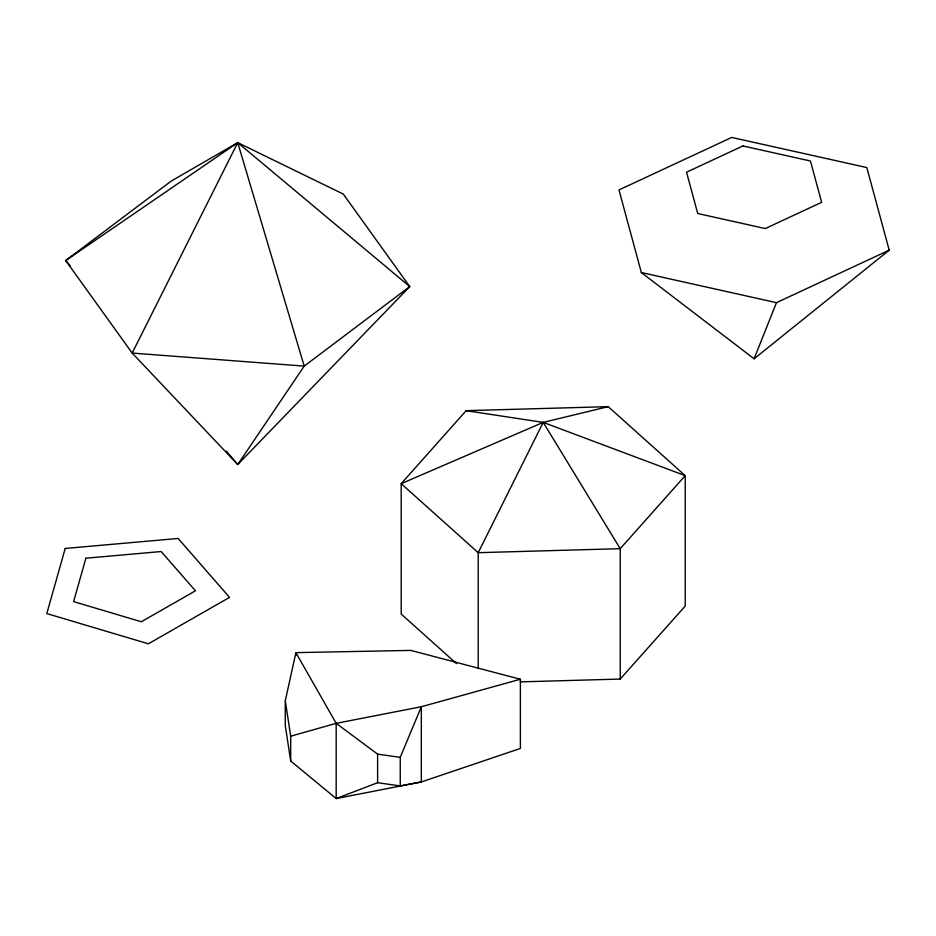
<?xml version="1.0" encoding="UTF-8"?>
<svg xmlns="http://www.w3.org/2000/svg" width="936" height="936" viewBox="0 0 936 936"><rect width="100%" height="100%" fill="white"/><g stroke="black" fill="none" stroke-linecap="round" stroke-linejoin="round"><path stroke-width="1.4" d="M285.281 700.818L295.893 652.638L410.799 650.403L520.381 679.255L520.381 748.449L421.329 781.946L336.176 798.56L290.698 761.027L285.281 725.634L285.281 700.818L290.698 736.211L290.698 761.027M754.088 358.792L776.47 302.667L889.2 250.169L866.818 167.556L731.706 137.44L618.977 189.938L641.359 272.551L754.088 358.792L889.2 250.169M295.893 655.528L295.893 652.638L336.176 723.341L336.176 798.56L377.606 782.718L400.245 785.924L400.245 757.341L421.329 706.738L520.381 679.255M520.24 681.876L620.229 679.056L685.222 606.048L685.222 475.663L608.189 406.657L466.175 410.67L401.193 483.678L401.193 614.063L456.511 663.636M290.698 736.211L336.176 723.341L421.329 706.738L421.329 781.946L400.245 785.924M608.189 406.657L543.208 422.382L401.193 483.678L478.214 552.685L620.229 548.671L685.222 475.663L543.208 422.382L466.175 410.67M336.176 723.341L377.606 754.135L400.245 757.341M641.359 272.551L776.47 302.667M70.411 266.116L65.707 260.547L171.265 181.046L237.732 142.635L343.29 194.08L409.757 286.603L237.732 464.537L132.175 353.071L65.707 260.547L237.732 142.635L409.757 286.603L304.2 366.105L237.732 464.537L226.453 451.152M620.229 679.056L620.229 548.671L543.208 422.382L478.214 552.685L478.214 668.585M377.606 754.135L377.606 782.718M65.216 548.461L46.8 613.571L148.368 643.804L229.542 597.379L178.156 538.457L65.216 548.461M85.89 558.207L73.616 601.614L141.324 621.761L195.448 590.815L161.179 551.538L85.89 558.207M237.732 142.635L132.175 353.071L304.2 366.105L237.732 142.635M742.903 145.946L686.533 172.201L697.73 213.502L765.285 228.559L821.644 202.316L810.447 161.004L742.903 145.946"/></g></svg>
